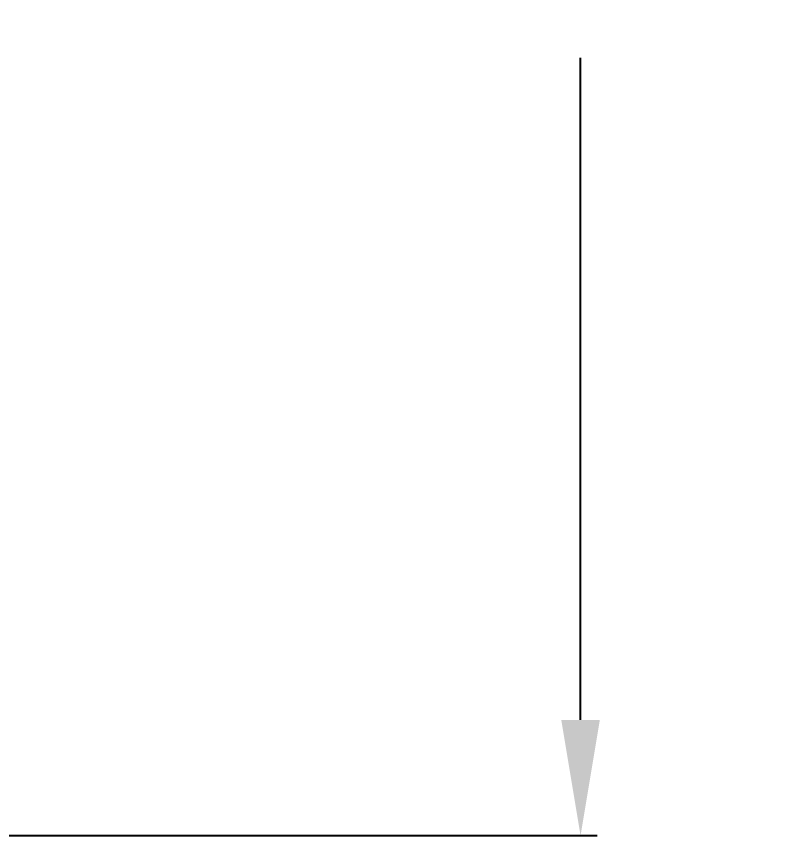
# Model space of a CAD drawing. Header units: inches. Extents: x 5290 to 5884, y -3043 to -2203.
# Drawn here: x 5771.97 to 5818.05, y -2359.11 to -2309.53 of the extents above; entities that cross this region are included whole.
import ezdxf

# ---------------------------------------------------------------- set-up
doc = ezdxf.new("R2010")
doc.units = ezdxf.units.IN
doc.header["$LTSCALE"] = 4.84
doc.header["$MEASUREMENT"] = 0
doc.header["$PDMODE"] = 3
doc.header["$PDSIZE"] = 0.3125
doc.layers.get('Defpoints').update_dxf_attribs({"linetype": 'CONTINUOUS'})
doc.layers.add('DIM', color=3, linetype='CONTINUOUS', lineweight=9)
doc.styles.get("Standard").update_dxf_attribs({"font": 'arial.ttf'})
doc.dimstyles.new('사본 DIMSTYLE_1', dxfattribs={"dimtxt": 6, "dimasz": 6, "dimexe": 1, "dimexo": 1, "dimgap": 3, "dimtad": 1, "dimtih": 1, "dimtoh": 1, "dimdec": 1, "dimdsep": 46, "dimtxsty": 'Standard', "dimcen": 0, "dimclrd": 3, "dimclre": 3, "dimclrt": 4, "dimadec": 1, "dimazin": 0, "dimtp": 0.3, "dimtm": 0.3, "dimtfac": 1, "dimtdec": 1, "dimtofl": 0, "dimtmove": 0, "dimatfit": 3, "dimfxl": 1, "dimtolj": 1, "dimtzin": 0, "dimarcsym": 0})

# ---------------------------------------------------------------- blocks, each defined once
blk = doc.blocks.new('*D13')
at = {"layer": 'Defpoints', "color": 0, "transparency": 16777216}
for p in [(5748.393, -2251.811), (5806.119, -2251.811), (5748.393, -2359.112)]:
    blk.add_point(p, dxfattribs=at)
at = {"layer": 'DIM', "color": 3, "lineweight": -2, "transparency": 16777216}
for p, q in [((5749.393, -2251.811), (5807.119, -2251.811)), ((5806.119, -2258.811), (5806.119, -2298.885)), ((5806.119, -2352.112), (5806.119, -2312.038)), ((5749.393, -2359.112), (5807.119, -2359.112))]:
    blk.add_line(p, q, dxfattribs=at)
at = {"layer": 'DIM', "color": 3, "transparency": 16777216}
for points in [[(5804.953, -2258.811), (5807.286, -2258.811), (5806.119, -2251.811)], [(5804.953, -2352.112), (5807.286, -2352.112), (5806.119, -2359.112)]]:
    blk.add_solid(points, dxfattribs=at)
at = {"layer": 'DIM', "color": 4, "transparency": 16777216, "insert": (5806.119, -2305.461), "char_height": 7, "attachment_point": 5}
blk.add_mtext('\\A1;107.3', dxfattribs=at)

msp = doc.modelspace()

# ---------------------------------------------------------------- dimensions: what is measured, and where the dimension line sits
at = {"layer": 'DIM', "color": 6}
dim = msp.add_linear_dim(base=(5806.119, -2251.811), p1=(5748.393, -2359.112), p2=(5748.393, -2251.811), angle=90, dimstyle='사본 DIMSTYLE_1', override={"dimtxt": 7, "dimasz": 7}, dxfattribs=at)
dim.commit()
dim.dimension.update_dxf_attribs({"geometry": '*D13', "text_midpoint": (5806.119, -2305.461)})

doc.saveas('drawing.dxf')
